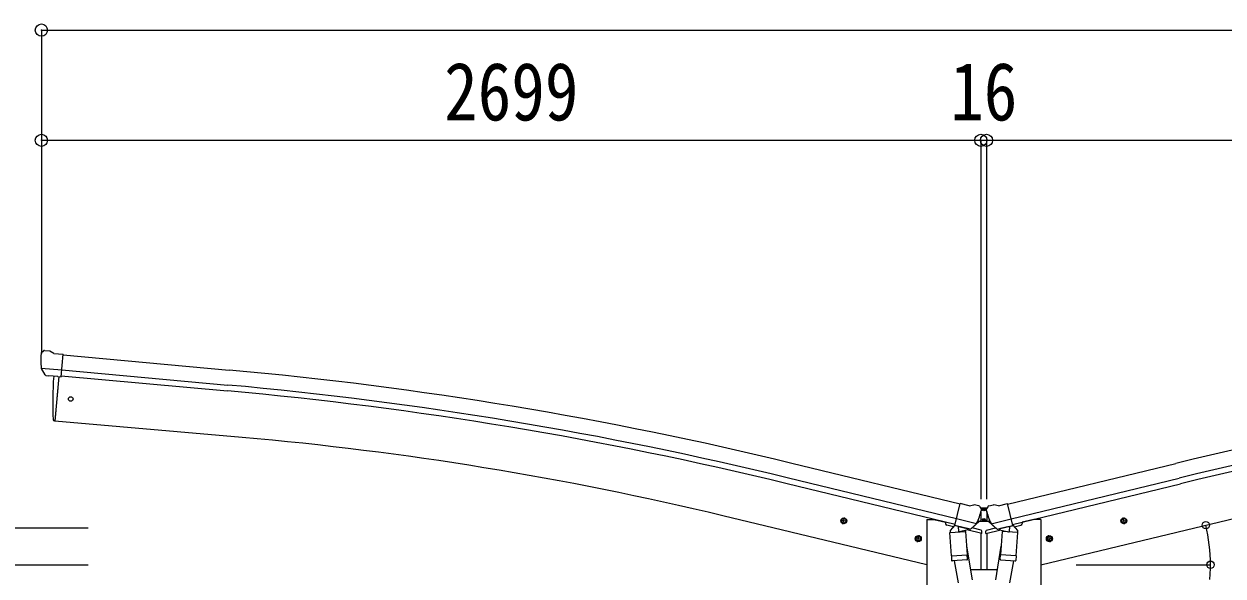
# Model space of a CAD drawing. Units: millimetres at full size. Extents: x -9783 to 9892, y -6828 to 6752.
# Drawn here: x -7454 to -4009, y -1268 to 318 of the extents above; entities that cross this region are included whole.
import ezdxf
from ezdxf.enums import TextEntityAlignment as Align

# ---------------------------------------------------------------- set-up
doc = ezdxf.new("R2010")
doc.units = ezdxf.units.MM
doc.header["$LTSCALE"] = 35
doc.header["$PDMODE"] = 32
doc.header["$PDSIZE"] = 35
for name, color, linetype, lineweight in [('0-1_本体', 4, 'Continuous', 9), ('0-2_部品', 7, 'Continuous', 9), ('0-7_合掌部品', 3, 'Continuous', 9), ('0-A_寸法', 6, 'Continuous', 9)]:
    doc.layers.add(name, color=color, linetype=linetype, lineweight=lineweight)
doc.styles.add('ＭＳ ゴシック', font='')
doc.styles.get('ＭＳ ゴシック').set_extended_font_data('MS Gothic')

msp = doc.modelspace()

# ---------------------------------------------------------------- linework, layer by layer
at = {"layer": '0-1_本体'}
for p, q in [((-7341.35, -632.76), (-6863.84, -675.96)), ((-7345.12, -675.76), (-6867.73, -718.95)), ((-7353.82, -694.92), (-7364.98, -822.52)), ((-7346.58, -692.53), (-6869.25, -735.72)), ((-6827.04, -869.59), (-7364.98, -822.52)), ((-4764.52, -1061.58), (-5247.39, -944.09)), ((-4627.99, -1061.58), (-4145.11, -944.09)), ((-4774.59, -1103.54), (-5257.6, -986.07)), ((-4617.91, -1103.54), (-4134.9, -986.07)), ((-4778.52, -1119.92), (-5261.58, -1002.43)), ((-4613.98, -1119.92), (-4130.93, -1002.43)), ((-4859.99, -1235.16), (-5445.67, -1094.56)), ((-4532.51, -1235.16), (-3946.84, -1094.56)), ((-4859.99, -1105.16), (-4839.99, -1105.16)), ((-4859.99, -1105.16), (-4859.99, -4285.16)), ((-4839.99, -1105.16), (-4806.48, -1113.21)), ((-4552.51, -1105.16), (-4586.02, -1113.21)), ((-4532.51, -1105.16), (-4552.51, -1105.16)), ((-4532.51, -1105.16), (-4532.51, -4285.16)), ((-4704.49, -1144.87), (-4704.49, -1249.57)), ((-4688.01, -1144.87), (-4688.01, -1249.57))]:
    msp.add_line(p, q, dxfattribs=at)
for centre, radius, start, end in [((-7859.97, -11685.97), 11054.98, 76.33027, 84.83134), ((-1532.54, -11685.97), 11054.98, 95.16866, 103.66973), ((-7859.97, -11685.97), 11011.82, 76.33027, 84.83026), ((-1532.54, -11685.97), 11011.82, 95.16974, 103.66973), ((-7859.97, -11685.97), 10994.98, 76.33027, 84.83026), ((-1532.54, -11685.97), 10994.98, 95.16974, 103.66973), ((-7650.03, -10276.37), 9442.71, 76.5, 84.99999)]:
    msp.add_arc(centre, radius, start, end, dxfattribs=at)
at = {"layer": '0-2_部品'}
for p, q in [((-7394.36, -619.96), (-7380.69, -621.16)), ((-7404.56, -627.76), (-7404.67, -629.1)), ((-7403.49, -625.71), (-7398.01, -621.11)), ((-7367.74, -628.31), (-7379.46, -621.55)), ((-7367.74, -628.31), (-7341.17, -630.64)), ((-7346.83, -695.3), (-7341.17, -630.64)), ((-7404.03, -670.6), (-7345.12, -675.76)), ((-7392.78, -690.09), (-7403.72, -671.15)), ((-7390.39, -691.49), (-7382.69, -692.16)), ((-7353.8, -694.69), (-7364.96, -822.29)), ((-7356.79, -694.43), (-7346.83, -695.3)), ((-7364.96, -822.29), (-7367.02, -822.04)), ((-4738.15, -1065.84), (-4764.08, -1059.61)), ((-4738.15, -1065.84), (-4724.89, -1063.14)), ((-4710.41, -1066.33), (-4723.59, -1063.16)), ((-4682.1, -1066.33), (-4668.92, -1063.16)), ((-4654.36, -1065.84), (-4667.62, -1063.14)), ((-4654.36, -1065.84), (-4628.43, -1059.61)), ((-5105.78, -1107.26), (-5100.62, -1101.82)), ((-5100.82, -1118.74), (-5096.15, -1099.29)), ((-5100.62, -1101.82), (-5093.32, -1103.57)), ((-4707.31, -1068.58), (-4703.45, -1074.87)), ((-4703.09, -1077.15), (-4703.37, -1078.3)), ((-4689.42, -1077.15), (-4689.14, -1078.3)), ((-4685.2, -1068.58), (-4689.05, -1074.87)), ((-4291.89, -1101.82), (-4299.19, -1103.57)), ((-4291.69, -1118.74), (-4296.36, -1099.29)), ((-4286.73, -1107.26), (-4291.89, -1101.82)), ((-5088.76, -1111.35), (-5108.21, -1106.68)), ((-5103.65, -1114.46), (-5105.78, -1107.26)), ((-5093.32, -1103.57), (-5091.19, -1110.76)), ((-4806.52, -1113.13), (-4806.52, -1116.44)), ((-4783.8, -1125.84), (-4802.69, -1121.3)), ((-4779.8, -1121.25), (-4793.12, -1136.56)), ((-4793.12, -1136.56), (-4792.67, -1142.91)), ((-4778.86, -1121.18), (-4779.8, -1121.25)), ((-4775.78, -1123.65), (-4777.31, -1123.28)), ((-4739.07, -1132.46), (-4775.78, -1123.65)), ((-4717.15, -1117.46), (-4774.65, -1103.65)), ((-4769.83, -1125.48), (-4768.8, -1140.08)), ((-4741.61, -1134.47), (-4767.43, -1140.91)), ((-4750.31, -1136.64), (-4750.08, -1139.93)), ((-4701.97, -1145.49), (-4744.67, -1135.23)), ((-4736.71, -1132.94), (-4744.23, -1131.13)), ((-4740.91, -1132.69), (-4740.86, -1133.43)), ((-4737.54, -1132.83), (-4739.07, -1132.46)), ((-4734, -1132.37), (-4717.62, -1117.88)), ((-4704.27, -1135.68), (-4730.2, -1129.45)), ((-4690.54, -1145.49), (-4647.84, -1135.23)), ((-4688.24, -1135.68), (-4662.31, -1129.45)), ((-4675.36, -1117.46), (-4617.85, -1103.65)), ((-4658.51, -1132.37), (-4674.89, -1117.88)), ((-4655.8, -1132.94), (-4648.28, -1131.13)), ((-4654.96, -1132.83), (-4653.43, -1132.46)), ((-4653.43, -1132.46), (-4616.73, -1123.65)), ((-4651.6, -1132.69), (-4651.65, -1133.43)), ((-4650.89, -1134.47), (-4625.08, -1140.91)), ((-4642.2, -1136.64), (-4642.43, -1139.93)), ((-4622.68, -1125.48), (-4623.7, -1140.08)), ((-4616.73, -1123.65), (-4615.2, -1123.28)), ((-4613.65, -1121.18), (-4612.7, -1121.25)), ((-4612.7, -1121.25), (-4599.39, -1136.56)), ((-4608.71, -1125.84), (-4589.82, -1121.3)), ((-4599.39, -1136.56), (-4599.83, -1142.91)), ((-4585.99, -1113.13), (-4585.99, -1116.44)), ((-4303.75, -1111.35), (-4284.3, -1106.68)), ((-4299.19, -1103.57), (-4301.32, -1110.76)), ((-4288.86, -1114.46), (-4286.73, -1107.26)), ((-4874.84, -1162.7), (-4894.29, -1158.04)), ((-4891.86, -1158.62), (-4886.69, -1153.17)), ((-4889.73, -1165.81), (-4891.86, -1158.62)), ((-4886.9, -1170.09), (-4882.23, -1150.65)), ((-4886.69, -1153.17), (-4879.4, -1154.93)), ((-4879.4, -1154.93), (-4877.26, -1162.12)), ((-4794.22, -1143.01), (-4748.53, -1139.82)), ((-4789.55, -1209.85), (-4794.22, -1143.01)), ((-4748.53, -1139.82), (-4743.86, -1206.66)), ((-4701.97, -1145.49), (-4701.97, -1138.59)), ((-4690.54, -1145.49), (-4690.54, -1138.59)), ((-4643.97, -1139.82), (-4648.65, -1206.66)), ((-4598.29, -1143.01), (-4643.97, -1139.82)), ((-4602.96, -1209.85), (-4598.29, -1143.01)), ((-4517.67, -1162.7), (-4498.22, -1158.04)), ((-4513.11, -1154.93), (-4515.24, -1162.12)), ((-4505.81, -1153.17), (-4513.11, -1154.93)), ((-4505.61, -1170.09), (-4510.28, -1150.65)), ((-4500.65, -1158.62), (-4505.81, -1153.17)), ((-4502.78, -1165.81), (-4500.65, -1158.62)), ((-4745.59, -1181.89), (-4729.68, -1278.06)), ((-4646.92, -1181.89), (-4662.83, -1278.06)), ((-4789.55, -1209.85), (-4743.86, -1206.66)), ((-4789.53, -1209.85), (-4788.65, -1222.55)), ((-4744.84, -1221.26), (-4786.54, -1224.18)), ((-4781.11, -1223.8), (-4770.38, -1287.38)), ((-4743, -1219.12), (-4743.87, -1206.66)), ((-4743.39, -1220.48), (-4743.39, -1220.48)), ((-4649.51, -1219.12), (-4648.64, -1206.66)), ((-4649.11, -1220.48), (-4649.11, -1220.48)), ((-4602.96, -1209.85), (-4648.65, -1206.66)), ((-4647.66, -1221.26), (-4605.97, -1224.18)), ((-4611.39, -1223.8), (-4622.13, -1287.38)), ((-4602.97, -1209.85), (-4603.86, -1222.55))]:
    msp.add_line(p, q, dxfattribs=at)
for points in [[(-7404.11, -669.97), (-7403.82, -670.96), (-7403.72, -671.15)], [(-7356.79, -694.43), (-7357.06, -694.5), (-7382.43, -692.28), (-7382.69, -692.16)], [(-4769.51, -1125.06), (-4779.23, -1122.73), (-4764.08, -1059.61)], [(-4623, -1125.06), (-4613.28, -1122.73), (-4628.43, -1059.61)], [(-5091.19, -1110.76), (-5096.35, -1116.21), (-5103.65, -1114.46)], [(-4769.51, -1125.06), (-4769.27, -1125.21), (-4744.51, -1131.16), (-4744.23, -1131.13)], [(-4716.88, -1116.88), (-4717.46, -1117.73), (-4717.62, -1117.88)], [(-4675.63, -1116.88), (-4675.05, -1117.73), (-4674.89, -1117.88)], [(-4623, -1125.06), (-4623.23, -1125.21), (-4648, -1131.16), (-4648.28, -1131.13)], [(-4301.32, -1110.76), (-4296.16, -1116.21), (-4288.86, -1114.46)], [(-4877.26, -1162.12), (-4882.43, -1167.57), (-4889.73, -1165.81)], [(-4515.24, -1162.12), (-4510.08, -1167.57), (-4502.78, -1165.81)]]:
    msp.add_lwpolyline(points, dxfattribs=at)
for centre, radius in [((-7319.28, -759.04), 6.5), ((-5098.48, -1109.01), 8.5), ((-5098.48, -1109.01), 7.7), ((-4294.02, -1109.01), 8.5), ((-4294.02, -1109.01), 7.7), ((-5098.48, -1109.01), 6.5), ((-4294.02, -1109.01), 6.5), ((-4884.56, -1160.37), 8.5), ((-4884.56, -1160.37), 7.7), ((-4884.56, -1160.37), 6.5), ((-4507.94, -1160.37), 8.5), ((-4507.94, -1160.37), 7.7), ((-4507.94, -1160.37), 6.5)]:
    msp.add_circle(centre, radius, dxfattribs=at)
for centre, radius, start, end in [((-7394.79, -624.94), 5, 85.00648, 129.99352), ((-7203.05, -646.74), 202.4, 175, 186.5915), ((-7380.96, -624.15), 3, 60, 85), ((-6471.2, -766.48), 900, 175.35014, 183.36081), ((-7366.66, -819.06), 3, 183.36081, 263), ((-4724.29, -1066.08), 3, 76.5, 101.5), ((-4711.57, -1071.19), 5, 31.5, 76.5), ((-4680.93, -1071.19), 5, 103.5, 148.5), ((-4668.22, -1066.08), 3, 78.5, 103.5), ((-4900.17, -1031.05), 202.4, 334.90875, 346.5), ((-4492.33, -1031.05), 202.4, 193.5, 205.09125), ((-4801.52, -1116.44), 5, 180, 256.5), ((-4777.19, -1122.8), 0.5, 221.23754, 256.5), ((-4770.42, -1125.56), 0.604, 7.79405, 79.40158), ((-4741.86, -1133.5), 1, 284, 4), ((-4740.41, -1132.66), 0.5, 76.5, 184), ((-4737.43, -1132.34), 0.5, 256.5, 291.76246), ((-4704.97, -1138.59), 3, 0, 76.5), ((-4687.54, -1138.59), 3, 103.5, 180), ((-4655.08, -1132.34), 0.5, 248.23754, 283.5), ((-4652.09, -1132.66), 0.5, 356, 103.5), ((-4650.65, -1133.5), 1, 176, 256), ((-4622.08, -1125.56), 0.604, 100.59842, 172.20595), ((-4615.32, -1122.8), 0.5, 283.5, 318.76246), ((-4590.99, -1116.44), 5, 283.5, 0), ((-4767.78, -1139.94), 1.03, 188.03431, 289.96103), ((-4624.72, -1139.94), 1.03, 250.03897, 351.96569), ((-4786.68, -1222.18), 2, 190.53157, 274), ((-4744.98, -1219.26), 2, 274, 322.59038), ((-4744.94, -1219.29), 1.95, 322.52234, 4.95983), ((-4647.57, -1219.29), 1.95, 175.04017, 217.47766), ((-4647.52, -1219.26), 2, 217.40962, 266), ((-4605.83, -1222.18), 2, 266, 349.46843)]:
    msp.add_arc(centre, radius, start, end, dxfattribs=at)
for centre, major_axis, ratio, start_param, end_param in [((-7408.88, -623.71), (15.35, 3.44), 0.101033, 0.3078116, 0.3080427), ((-7401.56, -628.01), (-2.71, -1.31), 0.997474, 4.9606201, 5.7465286), ((-7390.18, -688.58), (-1.62, -2.54), 0.997631, 5.8041905, 6.6006116), ((-7390.06, -688.38), (3.5, 2.17), 0.650902, 4.0958226, 4.1686332), ((-7390.13, -688.49), (-1.62, -2.54), 0.997631, 0.3902369, 0.4789948), ((-4706.01, -1076.44), (1.57, -2.57), 0.99628, 0.7835347, 1.5707963), ((-4686.5, -1076.44), (-1.57, -2.57), 0.99628, 4.712389, 5.4996506), ((-4736.01, -1130.01), (0.73, -2.92), 0.997631, 5.8041905, 5.8929484), ((-4736.04, -1129.89), (-2.63, 3.16), 0.650902, 2.1145521, 2.1873627), ((-4735.99, -1130.11), (0.73, -2.92), 0.997631, 5.965759, 6.7621801), ((-4656.52, -1130.11), (-0.73, -2.92), 0.997631, 5.8041905, 6.6006116), ((-4656.47, -1129.89), (2.63, 3.16), 0.650902, 4.0958226, 4.1686332), ((-4656.5, -1130.01), (-0.73, -2.92), 0.997631, 0.3902369, 0.4789948)]:
    msp.add_ellipse(centre, major_axis=major_axis, ratio=ratio, start_param=start_param, end_param=end_param, dxfattribs=at)
at = {"layer": '0-7_合掌部品'}
for p, q in [((-4704.75, -1083.86), (-4704.55, -1082.11)), ((-4704.75, -1083.86), (-4704.75, -1107.36)), ((-4703.72, -1074.81), (-4703.5, -1072.86)), ((-4689, -1072.86), (-4703.5, -1072.86)), ((-4694.99, -1077.58), (-4694.15, -1077.58)), ((-4688.78, -1074.81), (-4689, -1072.86)), ((-4687.75, -1083.86), (-4687.95, -1082.11)), ((-4687.75, -1083.86), (-4687.75, -1107.36)), ((-4730.8, -1129.99), (-4709.75, -1111.36)), ((-4716.31, -1115.16), (-4710.75, -1110.24)), ((-4709.75, -1109.86), (-4703.3, -1109.86)), ((-4682.75, -1111.36), (-4709.75, -1111.36)), ((-4703, -1110.36), (-4704.75, -1107.36)), ((-4703, -1110.36), (-4689.5, -1110.36)), ((-4694.99, -1106.28), (-4694.15, -1106.28)), ((-4689.5, -1110.36), (-4687.75, -1107.36)), ((-4689.21, -1109.86), (-4682.75, -1109.86)), ((-4661.7, -1129.99), (-4682.75, -1111.36)), ((-4676.19, -1115.16), (-4681.76, -1110.24)), ((-4658, -1250.28), (-4734.51, -1250.28))]:
    msp.add_line(p, q, dxfattribs=at)
for points in [[(-4697.51, -1076.74), (-4698.35, -1076.74), (-4698.35, -1077.58), (-4697.51, -1077.58)], [(-4695.83, -1075.9), (-4695.83, -1075.06), (-4696.67, -1075.06), (-4696.67, -1075.9)], [(-4696.67, -1078.42), (-4696.67, -1079.26), (-4695.83, -1079.26), (-4695.83, -1078.42)], [(-4694.15, -1077.58), (-4694.15, -1076.74), (-4694.99, -1076.74)], [(-4697.51, -1105.44), (-4698.35, -1105.44), (-4698.35, -1106.28), (-4697.51, -1106.28)], [(-4695.83, -1104.6), (-4695.83, -1103.76), (-4696.67, -1103.76), (-4696.67, -1104.6)], [(-4696.67, -1107.12), (-4696.67, -1107.96), (-4695.83, -1107.96), (-4695.83, -1107.12)], [(-4694.15, -1106.28), (-4694.15, -1105.44), (-4694.99, -1105.44)]]:
    msp.add_lwpolyline(points, dxfattribs=at)
for centre in [(-4696.25, -1077.16), (-4696.25, -1105.86)]:
    msp.add_circle(centre, 3.5, dxfattribs=at)
for centre, radius, start, end in [((-4697.51, -1075.9), 0.84, 270, 0), ((-4697.51, -1078.42), 0.84, 0, 90), ((-4694.99, -1075.9), 0.84, 180, 270), ((-4694.99, -1078.42), 0.84, 90, 180), ((-4731.8, -1128.86), 1.5, 263.94026, 311.5), ((-4709.75, -1111.36), 1.5, 90, 131.5), ((-4697.51, -1104.6), 0.84, 270, 0), ((-4697.51, -1107.12), 0.84, 0, 90), ((-4694.99, -1104.6), 0.84, 180, 270), ((-4694.99, -1107.12), 0.84, 90, 180), ((-4682.75, -1111.36), 1.5, 48.5, 90), ((-4660.71, -1128.86), 1.5, 228.5, 276.05974)]:
    msp.add_arc(centre, radius, start, end, dxfattribs=at)
at = {"layer": '0-A_寸法'}
for p, q in [((-7403.66, 300.46), (-7403.66, -16.16)), ((-7403.66, 300.46), (-1989.66, 300.46)), ((-7403.66, -16.16), (-7403.66, -628.39)), ((-7403.66, -16.16), (-4704.66, -16.16)), ((-4704.66, -16.16), (-4704.66, -245.17)), ((-4704.66, -16.16), (-4688.66, -16.16)), ((-4704.66, -16.16), (-4704.66, -1046.87)), ((-4688.66, -16.16), (-4688.66, -245.17)), ((-4688.66, -16.16), (-4688.66, -245.17)), ((-4688.66, -16.16), (-1989.66, -16.16)), ((-4688.66, -16.16), (-4688.66, -1046.87)), ((-8214.23, -1128.76), (-7269.15, -1128.76)), ((-7666.26, -1235.16), (-7269.15, -1235.16)), ((-4431.03, -1235.16), (-4044.17, -1235.16))]:
    msp.add_line(p, q, dxfattribs=at)
for centre in [(-4058.62, -1121.51), (-4045.17, -1235.16)]:
    msp.add_circle(centre, 10.62, dxfattribs=at)
for start, end in [(0, 13.5), (354.99678, 0)]:
    msp.add_arc((-4532.03, -1235.16), 486.86, start, end, dxfattribs=at)
for p in [(-7403.66, 300.46), (-7403.66, -16.16), (-4704.66, -16.16), (-4688.66, -16.16)]:
    msp.add_point(p, dxfattribs=at)

# ---------------------------------------------------------------- texts
at = {"layer": '0-A_寸法', "color": 7, "style": 'ＭＳ ゴシック', "width": 0.85}
for s, p in [('2699', (-6246.66, -9.16)), ('16', (-4792.91, -9.16))]:
    msp.add_text(s, height=166.8, dxfattribs=at).set_placement(p, align=Align.BOTTOM_LEFT)

doc.saveas('drawing.dxf')
